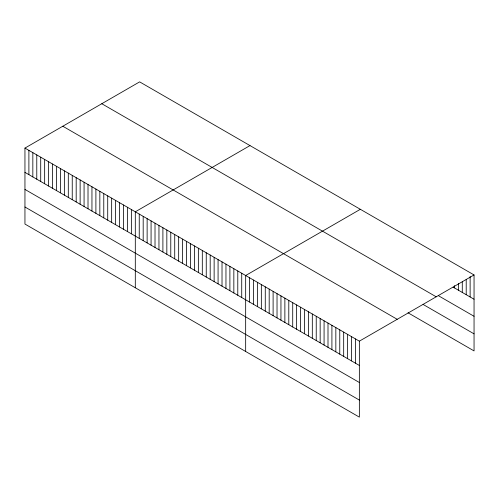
<?xml version="1.0" encoding="UTF-8"?>
<svg xmlns="http://www.w3.org/2000/svg" width="499" height="499" viewBox="0 0 499 499"><rect width="100%" height="100%" fill="white"/><g stroke="black" fill="none" stroke-linecap="round" stroke-linejoin="round"><path stroke-width="0.75" d="M24.95 148.084L359.361 341.16L359.361 417.127L24.95 224.051L24.95 148.084L139.639 81.873L474.05 274.949L474.05 350.916L408.051 312.811M249.993 145.589L135.304 211.801L135.304 287.767M360.347 209.299L245.664 275.517L245.664 351.483M359.361 341.16L474.05 274.949M453.142 287.156L474.05 299.232M438.764 295.913L474.05 316.285M101.79 103.723L436.201 296.799M423.083 304.434L474.05 333.856M62.799 126.235L397.21 319.31M24.95 172.373L359.361 365.443M24.95 189.427L359.361 382.502M24.95 206.998L359.361 400.073M470.127 276.477L470.127 296.967M466.209 279.527L466.209 294.703M462.286 281.816L462.286 292.439M458.369 283.345L458.369 290.175M454.446 285.634L454.446 287.911M355.444 338.896L355.444 363.178M351.521 336.632L351.521 360.92M347.603 334.367L347.603 358.656M343.68 332.103L343.68 356.392M339.763 329.839L339.763 354.128M335.839 327.581L335.839 351.864M331.916 325.317L331.916 349.599M327.999 323.053L327.999 347.335M324.076 320.788L324.076 345.071M320.158 318.524L320.158 342.807M316.235 316.26L316.235 340.543M312.318 313.996L312.318 338.285M308.394 311.732L308.394 336.02M304.471 309.467L304.471 333.756M300.554 307.203L300.554 331.492M296.631 304.939L296.631 329.228M292.713 302.681L292.713 326.964M288.79 300.417L288.79 324.699M284.873 298.153L284.873 322.435M280.949 295.888L280.949 320.171M277.026 293.624L277.026 317.907M273.109 291.36L273.109 315.642M269.186 289.096L269.186 313.384M265.268 286.831L265.268 311.12M261.345 284.567L261.345 308.856M257.428 282.303L257.428 306.592M253.504 280.045L253.504 304.328M249.581 277.781L249.581 302.063M241.722 273.24L241.722 297.523M237.78 270.963L237.78 295.252M233.838 268.687L233.838 292.975M229.896 266.416L229.896 290.699M225.96 264.139L225.96 288.422M222.018 261.863L222.018 286.145M218.075 259.586L218.075 283.875M214.133 257.309L214.133 281.598M210.191 255.033L210.191 279.321M206.249 252.762L206.249 277.045M202.307 250.486L202.307 274.768M198.365 248.209L198.365 272.491M194.429 245.932L194.429 270.221M190.487 243.655L190.487 267.944M186.545 241.385L186.545 265.668M182.603 239.108L182.603 263.391M178.661 236.832L178.661 261.114M174.719 234.555L174.719 258.844M170.777 232.278L170.777 256.567M166.834 230.008L166.834 254.29M162.899 227.731L162.899 252.014M158.956 225.454L158.956 249.737M155.014 223.178L155.014 247.467M151.072 220.901L151.072 245.19M147.13 218.631L147.13 242.913M143.188 216.354L143.188 240.637M139.246 214.077L139.246 238.36M131.368 209.524L131.368 233.813M127.426 207.253L127.426 231.536M123.484 204.977L123.484 229.259M119.542 202.7L119.542 226.983M115.6 200.423L115.6 224.712M111.657 198.147L111.657 222.435M107.715 195.87L107.715 220.159M103.773 193.6L103.773 217.882M99.837 191.323L99.837 215.605M95.895 189.046L95.895 213.329M91.953 186.769L91.953 211.058M88.011 184.493L88.011 208.782M84.069 182.222L84.069 206.505M80.127 179.946L80.127 204.228M76.185 177.669L76.185 201.952M72.243 175.392L72.243 199.681M68.307 173.116L68.307 197.404M64.365 170.845L64.365 195.128M60.423 168.568L60.423 192.851M56.481 166.292L56.481 190.574M52.538 164.015L52.538 188.304M48.596 161.738L48.596 186.027M44.654 159.468L44.654 183.751M40.712 157.191L40.712 181.474M36.776 154.915L36.776 179.197M32.834 152.638L32.834 176.927M28.892 150.361L28.892 174.65"/></g></svg>
